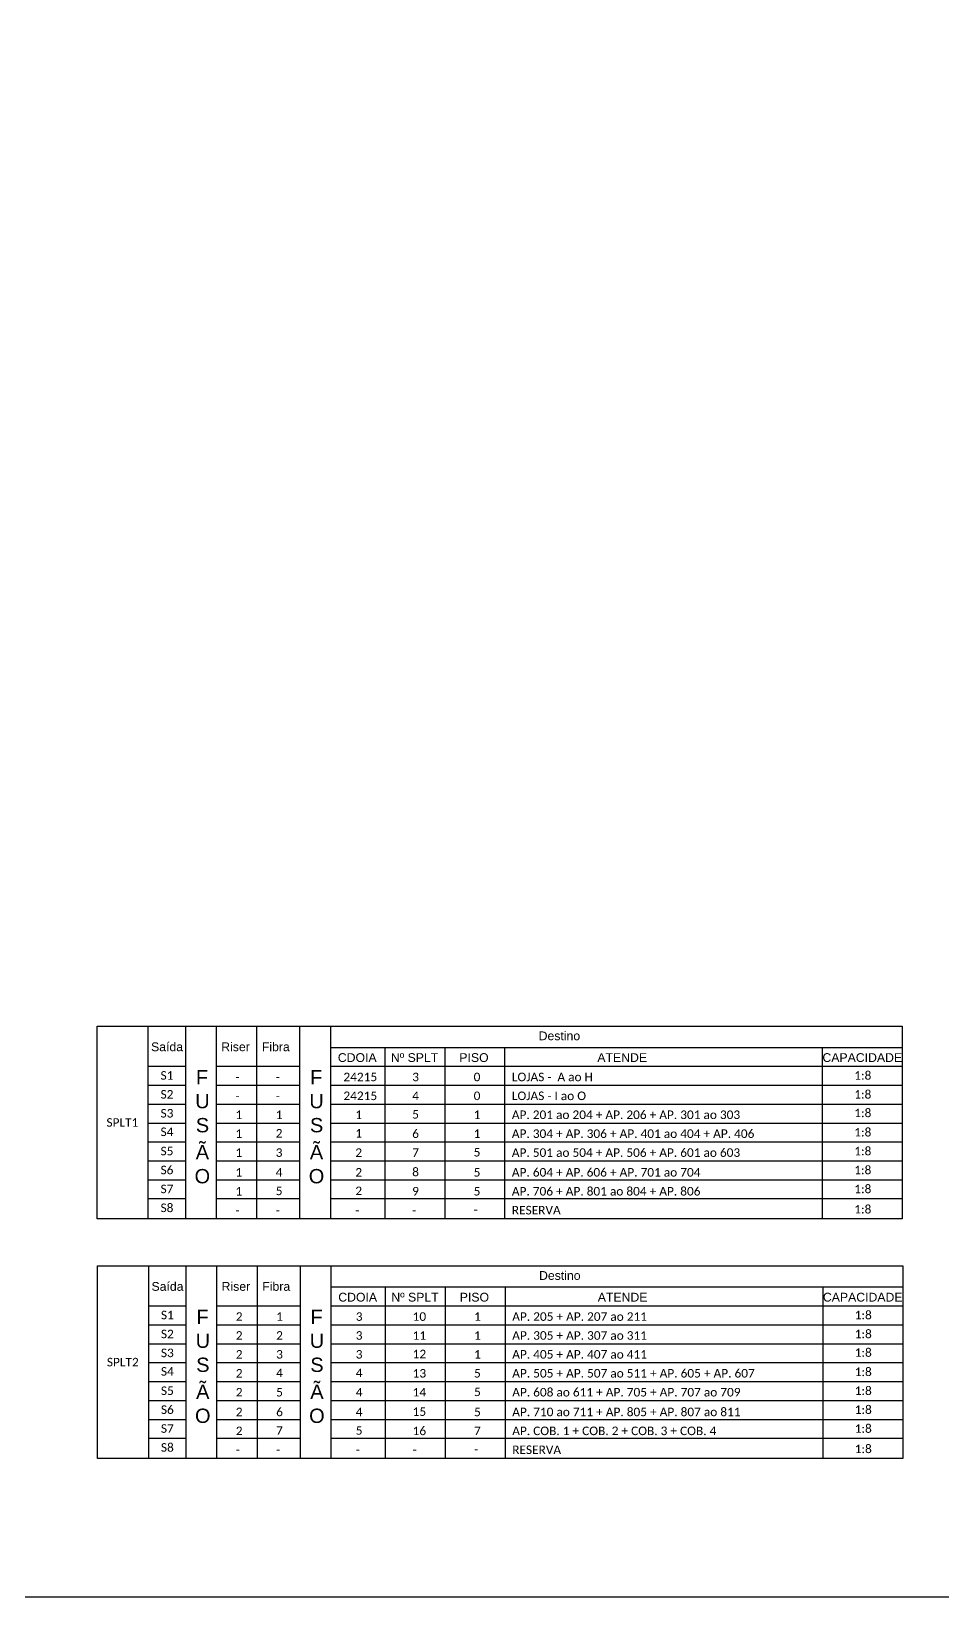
# Model space of a CAD drawing. Extents: x -89 to 749, y 705 to 1299.
# Drawn here: x 246.7 to 437.9, y 705 to 1033.4 of the extents above; entities that cross this region are included whole.
import ezdxf
from ezdxf.enums import TextEntityAlignment as Align

# ---------------------------------------------------------------- set-up
doc = ezdxf.new("R2010")
doc.units = 0
doc.styles.add('ARIAL', font='arial.ttf')
doc.styles.add('WMF-Calibri0', font='calibri.ttf')

msp = doc.modelspace()

# ---------------------------------------------------------------- linework, layer by layer
at = {"color": 7}
for p, q in [((260.51, 824.69), (429.42, 824.69)), ((260.51, 784.27), (260.51, 824.69)), ((271.17, 824.69), (271.17, 784.27)), ((279.05, 824.69), (279.05, 784.27)), ((285.53, 784.27), (285.53, 824.69)), ((293.98, 824.69), (293.98, 784.27)), ((303, 824.69), (303, 784.27)), ((309.48, 824.69), (309.48, 784.27)), ((429.42, 824.69), (429.42, 784.27)), ((309.48, 820.27), (429.42, 820.27)), ((320.88, 820.27), (320.88, 784.27)), ((333.45, 820.27), (333.45, 784.27)), ((346, 820.27), (346, 784.27)), ((412.62, 820.27), (412.62, 784.27)), ((271.17, 816.31), (279.05, 816.31)), ((285.53, 816.31), (303, 816.31)), ((309.48, 816.31), (429.42, 816.31)), ((271.17, 812.34), (279.05, 812.34)), ((285.53, 812.34), (303, 812.34)), ((309.48, 812.34), (429.42, 812.34)), ((271.17, 808.37), (279.05, 808.37)), ((285.53, 808.37), (303, 808.37)), ((309.48, 808.37), (429.42, 808.37)), ((271.17, 804.4), (279.05, 804.4)), ((285.53, 804.4), (303, 804.4)), ((309.48, 804.4), (429.42, 804.4)), ((271.17, 800.43), (279.05, 800.43)), ((285.53, 800.43), (303, 800.43)), ((309.48, 800.43), (429.42, 800.43)), ((271.17, 796.46), (279.05, 796.46)), ((285.53, 796.46), (303, 796.46)), ((309.48, 796.46), (429.42, 796.46)), ((271.17, 792.5), (279.05, 792.5)), ((285.53, 792.5), (303, 792.5)), ((309.48, 792.5), (429.42, 792.5)), ((271.17, 788.53), (279.05, 788.53)), ((285.53, 788.53), (303, 788.53)), ((309.48, 788.53), (429.42, 788.53)), ((429.42, 784.27), (260.51, 784.27)), ((260.6, 774.41), (429.5, 774.41)), ((260.6, 734), (260.6, 774.41)), ((271.26, 774.41), (271.26, 734)), ((279.14, 774.41), (279.14, 734)), ((285.61, 734), (285.61, 774.41)), ((294.07, 774.41), (294.07, 734)), ((303.08, 774.41), (303.08, 734)), ((309.56, 774.41), (309.56, 734)), ((429.5, 774.41), (429.5, 734)), ((309.56, 770), (429.5, 770)), ((320.96, 770), (320.96, 734)), ((333.54, 770), (333.54, 734)), ((346.08, 770), (346.08, 734)), ((412.71, 770), (412.71, 734)), ((271.26, 766.03), (279.14, 766.03)), ((285.61, 766.03), (303.08, 766.03)), ((309.56, 766.03), (429.5, 766.03)), ((271.26, 762.07), (279.14, 762.07)), ((285.61, 762.07), (303.08, 762.07)), ((309.56, 762.07), (429.5, 762.07)), ((271.26, 758.1), (279.14, 758.1)), ((285.61, 758.1), (303.08, 758.1)), ((309.56, 758.1), (429.5, 758.1)), ((271.26, 754.13), (279.14, 754.13)), ((285.61, 754.13), (303.08, 754.13)), ((309.56, 754.13), (429.5, 754.13)), ((271.26, 750.16), (279.14, 750.16)), ((285.61, 750.16), (303.08, 750.16)), ((309.56, 750.16), (429.5, 750.16)), ((271.26, 746.19), (279.14, 746.19)), ((285.61, 746.19), (303.08, 746.19)), ((309.56, 746.19), (429.5, 746.19)), ((271.26, 742.22), (279.14, 742.22)), ((285.61, 742.22), (303.08, 742.22)), ((309.56, 742.22), (429.5, 742.22)), ((271.26, 738.26), (279.14, 738.26)), ((285.61, 738.26), (303.08, 738.26)), ((309.56, 738.26), (429.5, 738.26)), ((429.5, 734), (260.6, 734))]:
    msp.add_line(p, q, dxfattribs=at)
msp.add_lwpolyline([(-89.32, 705.02), (749.25, 705.02), (749.25, 1299.02), (-89.32, 1299.02), (-89.32, 705.02)])

# ---------------------------------------------------------------- texts
at = {"color": 7, "style": 'ARIAL'}
for s, p in [('Saída', (275.19, 820.39)), ('Riser', (289.55, 820.39)), ('Fibra', (298, 820.39)), ('Destino', (357.49, 822.69)), ('CDOIA', (315.08, 818.13)), ('Nº SPLT', (327.11, 818.13)), ('PISO', (339.57, 818.13)), ('ATENDE', (370.66, 818.13)), ('CAPACIDADE', (421.02, 818.13)), ('Destino', (357.57, 772.41)), ('Saída', (275.28, 770.12)), ('Riser', (289.63, 770.12)), ('Fibra', (298.09, 770.12)), ('CDOIA', (315.17, 767.86)), ('Nº SPLT', (327.2, 767.86)), ('PISO', (339.66, 767.86)), ('ATENDE', (370.75, 767.86)), ('CAPACIDADE', (421.11, 767.86))]:
    msp.add_text(s, height=1.84, dxfattribs=at).set_placement(p, align=Align.MIDDLE_CENTER)
at = {"color": 7, "linetype": 'Continuous', "style": 'ARIAL'}
for s, p in [('F', (281.24, 812.5)), ('F', (305.18, 812.5)), ('U', (281.09, 807.5)), ('U', (305.03, 807.5)), ('S', (281.22, 802.45)), ('S', (305.16, 802.45)), ('Ã', (281.2, 796.8)), ('Ã', (305.14, 796.8)), ('O', (280.96, 791.75)), ('O', (304.91, 791.75)), ('F', (281.33, 762.23)), ('F', (305.27, 762.23)), ('U', (281.18, 757.23)), ('U', (305.12, 757.23)), ('S', (281.3, 752.18)), ('S', (305.24, 752.18)), ('Ã', (281.28, 746.53)), ('Ã', (305.23, 746.53)), ('O', (281.05, 741.48)), ('O', (304.99, 741.48))]:
    msp.add_text(s, height=3, dxfattribs=at).set_placement(p)
at = {"color": 7, "style": 'WMF-Calibri0'}
for s, height, p in [('24215', 1.793, (312.18, 813.17)), ('3', 1.79, (326.61, 813.17)), ('0', 1.79, (339.5, 813.17)), ('LOJAS -  A ao H', 1.7927, (347.51, 813.17)), ('-', 1.79, (289.53, 813.17)), ('-', 1.79, (297.98, 813.17)), ('-', 1.79, (289.53, 809.21)), ('-', 1.79, (297.98, 809.21)), ('24215', 1.793, (312.18, 809.21)), ('4', 1.79, (326.61, 809.21)), ('0', 1.79, (339.5, 809.21)), ('LOJAS - I ao O ', 1.7927, (347.51, 809.21)), ('1', 1.79, (289.53, 805.24)), ('1', 1.79, (297.98, 805.24)), ('1', 1.79, (314.68, 805.24)), ('5', 1.79, (326.61, 805.32)), ('1', 1.79, (339.5, 805.24)), ('AP. 201 ao 204 + AP. 206 + AP. 301 ao 303', 1.7927, (347.51, 805.24)), ('1', 1.79, (289.53, 801.27)), ('2', 1.79, (297.98, 801.35)), ('1', 1.79, (314.68, 801.35)), ('6', 1.79, (326.61, 801.27)), ('1', 1.79, (339.5, 801.27)), ('AP. 304 + AP. 306 + AP. 401 ao 404 + AP. 406', 1.7927, (347.51, 801.27)), ('1', 1.79, (289.53, 797.3)), ('3', 1.79, (297.98, 797.3)), ('2', 1.79, (314.68, 797.3)), ('7', 1.79, (326.61, 797.3)), ('5', 1.79, (339.5, 797.38)), ('AP. 501 ao 504 + AP. 506 + AP. 601 ao 603', 1.7927, (347.51, 797.3)), ('1', 1.79, (289.53, 793.16)), ('4', 1.79, (297.98, 793.16)), ('2', 1.79, (314.68, 793.16)), ('8', 1.79, (326.61, 793.24)), ('5', 1.79, (339.5, 793.16)), ('AP. 604 + AP. 606 + AP. 701 ao 704', 1.7927, (347.51, 793.16)), ('1', 1.79, (289.53, 789.19)), ('5', 1.79, (297.98, 789.27)), ('2', 1.79, (314.68, 789.27)), ('9', 1.79, (326.61, 789.19)), ('5', 1.79, (339.5, 789.19)), ('AP. 706 + AP. 801 ao 804 + AP. 806', 1.7927, (347.51, 789.19)), ('-', 1.79, (289.53, 785.22)), ('-', 1.79, (297.98, 785.22)), ('-', 1.79, (314.68, 785.22)), ('-', 1.79, (326.61, 785.22)), ('-', 1.79, (339.5, 785.3)), ('RESERVA', 1.793, (347.51, 785.22)), ('2', 1.79, (289.61, 762.9)), ('1', 1.79, (298.07, 762.9)), ('3', 1.79, (314.77, 762.9)), ('10', 1.793, (326.7, 762.9)), ('1', 1.79, (339.58, 762.9)), ('AP. 205 + AP. 207 ao 211', 1.7927, (347.59, 762.9)), ('2', 1.79, (289.61, 758.93)), ('2', 1.79, (298.07, 758.93)), ('3', 1.79, (314.77, 758.93)), ('11', 1.793, (326.7, 758.93)), ('1', 1.79, (339.58, 758.93)), ('AP. 305 + AP. 307 ao 311', 1.7927, (347.59, 758.93)), ('2', 1.79, (289.61, 754.97)), ('3', 1.79, (298.07, 754.97)), ('3', 1.79, (314.77, 754.97)), ('12', 1.793, (326.7, 755.04)), ('1', 1.79, (339.58, 754.97)), ('AP. 405 + AP. 407 ao 411', 1.7927, (347.59, 754.97)), ('2', 1.79, (289.61, 751)), ('4', 1.79, (298.07, 751.08)), ('4', 1.79, (314.77, 751.08)), ('13', 1.793, (326.7, 751)), ('5', 1.79, (339.58, 751)), ('AP. 505 + AP. 507 ao 511 + AP. 605 + AP. 607', 1.7927, (347.59, 751)), ('2', 1.79, (289.61, 747.03)), ('5', 1.79, (298.07, 747.03)), ('4', 1.79, (314.77, 747.03)), ('14', 1.793, (326.7, 747.03)), ('5', 1.79, (339.58, 747.11)), ('AP. 608 ao 611 + AP. 705 + AP. 707 ao 709', 1.7927, (347.59, 747.03)), ('2', 1.79, (289.61, 742.89)), ('6', 1.79, (298.07, 742.89)), ('4', 1.79, (314.77, 742.89)), ('15', 1.793, (326.7, 742.96)), ('5', 1.79, (339.58, 742.89)), ('AP. 710 ao 711 + AP. 805 + AP. 807 ao 811', 1.7927, (347.59, 742.89)), ('2', 1.79, (289.61, 738.92)), ('7', 1.79, (298.07, 739)), ('5', 1.79, (314.77, 739)), ('16', 1.793, (326.7, 738.92)), ('7', 1.79, (339.58, 738.92)), ('AP. COB. 1 + COB. 2 + COB. 3 + COB. 4', 1.7927, (347.59, 738.92)), ('-', 1.79, (289.61, 734.95)), ('-', 1.79, (298.07, 734.95)), ('-', 1.79, (314.77, 734.95)), ('-', 1.79, (326.7, 734.95)), ('-', 1.79, (339.58, 735.03)), ('RESERVA', 1.793, (347.59, 734.95))]:
    msp.add_text(s, height=height, dxfattribs=at).set_placement(p)
at = {"color": 7, "lineweight": 0, "style": 'WMF-Calibri0', "flags": 8}
for tag, p, s in [('S1', (273.82, 813.49), 'S1'), ('1:8', (419.34, 813.49), '1:8'), ('S2', (273.82, 809.52), 'S2'), ('1:8', (419.34, 809.52), '1:8'), ('SPLT1', (262.47, 803.62), 'XX'), ('S3', (273.82, 805.55), 'S3'), ('1:8', (419.34, 805.63), '1:8'), ('S4', (273.82, 801.66), 'S4'), ('1:8', (419.34, 801.58), '1:8'), ('S5', (273.82, 797.62), 'S5'), ('1:8', (419.34, 797.62), '1:8'), ('S6', (273.82, 793.65), 'S6'), ('1:8', (419.34, 793.65), '1:8'), ('S7', (273.82, 789.68), 'S7'), ('1:8', (419.34, 789.68), '1:8'), ('S8', (273.82, 785.71), 'S8'), ('1:8', (419.34, 785.42), '1:8'), ('S1', (273.9, 763.22), 'S1'), ('1:8', (419.43, 763.22), '1:8'), ('S2', (273.9, 759.25), 'S2'), ('1:8', (419.43, 759.25), '1:8'), ('S3', (273.9, 755.28), 'S3'), ('1:8', (419.43, 755.36), '1:8'), ('SPLT2', (262.56, 753.34), 'XX'), ('S4', (273.9, 751.39), 'S4'), ('1:8', (419.43, 751.31), '1:8'), ('S5', (273.9, 747.34), 'S5'), ('1:8', (419.43, 747.34), '1:8'), ('S6', (273.9, 743.37), 'S6'), ('1:8', (419.43, 743.37), '1:8'), ('S7', (273.9, 739.41), 'S7'), ('1:8', (419.43, 739.41), '1:8'), ('S8', (273.9, 735.44), 'S8'), ('1:8', (419.43, 735.15), '1:8')]:
    msp.add_attdef(tag, p, s, height=1.793, dxfattribs=at)

doc.saveas('drawing.dxf')
